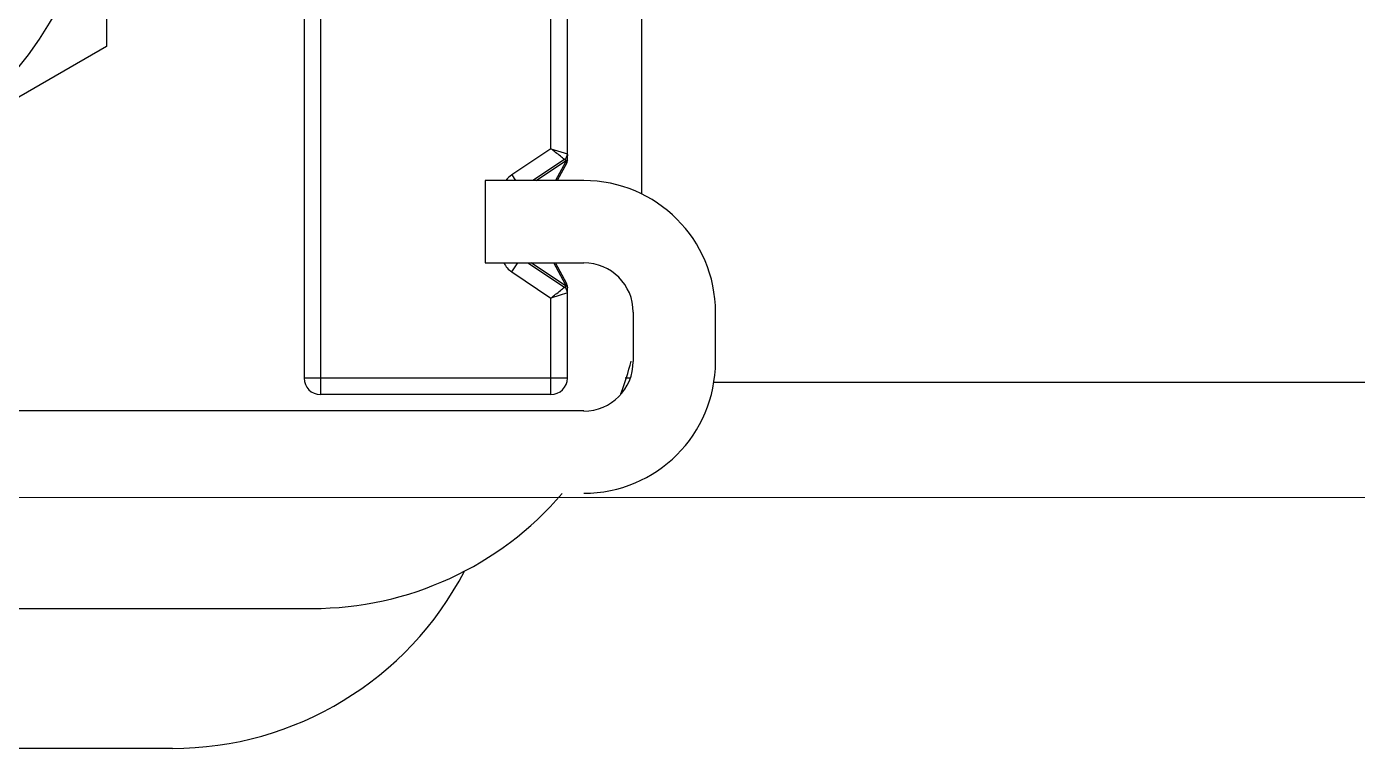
# Model space of a CAD drawing. Extents: x 27938 to 1507990, y 110129 to 923079.
# Drawn here: x 478584.3 to 478914.9, y 357961.8 to 358141.1 of the extents above; entities that cross this region are included whole.
import ezdxf

# ---------------------------------------------------------------- set-up
doc = ezdxf.new("R2010")
doc.units = 0
doc.header["$LTSCALE"] = 1000
doc.header["$MEASUREMENT"] = 0

msp = doc.modelspace()

# ---------------------------------------------------------------- linework, layer by layer
for p, q in [((478714.53, 358110.81), (478714.53, 358274.89)), ((478718.62, 358109.5), (478718.62, 358277.51)), ((478604.13, 358249.51), (478604.13, 358136.2)), ((478653.2, 358172.32), (478653.2, 358053.83)), ((478657.29, 358169.39), (478657.29, 358049.74)), ((478737.02, 358156.21), (478737.02, 358099.58)), ((478604.13, 358136.2), (478506, 358079.54)), ((478714.53, 358110.81), (478704.81, 358104.33)), ((478714.53, 358110.81), (478718.62, 358109.5)), ((478718.62, 358107.88), (478718.62, 358109.48)), ((478717.89, 358108.14), (478710.03, 358102.9)), ((478710.86, 358102.9), (478718.15, 358107.76)), ((478718.15, 358107.47), (478715.7, 358102.9)), ((478718.47, 358107.3), (478716.11, 358102.9)), ((478718.15, 358107.47), (478718.15, 358107.76)), ((478718.47, 358107.3), (478718.15, 358107.47)), ((478718.36, 358107.56), (478718.19, 358107.48)), ((478718.62, 358109.37), (478718.62, 358109.04)), ((478722.71, 358102.9), (478698.17, 358102.9)), ((478698.17, 358102.9), (478698.17, 358082.45)), ((478704.81, 358104.33), (478705.77, 358102.9)), ((478698.17, 358082.45), (478722.71, 358082.45)), ((478704.81, 358080.2), (478706.31, 358082.45)), ((478704.81, 358080.2), (478714.53, 358073.72)), ((478708.8, 358082.45), (478717.89, 358076.4)), ((478718.15, 358076.78), (478709.64, 358082.45)), ((478718.15, 358077.06), (478715.27, 358082.45)), ((478718.47, 358077.23), (478715.67, 358082.45)), ((478718.15, 358077.06), (478718.47, 358077.23)), ((478718.15, 358076.78), (478718.15, 358077.06)), ((478718.36, 358076.97), (478718.19, 358077.05)), ((478718.62, 358075.06), (478718.62, 358076.65)), ((478718.62, 358075.04), (478714.53, 358073.72)), ((478714.53, 358049.74), (478714.53, 358073.72)), ((478718.62, 358076.36), (478718.62, 358076.28)), ((478718.62, 358053.83), (478718.62, 358075.04)), ((478734.97, 358070.19), (478734.97, 358057.92)), ((478755.42, 358057.92), (478755.42, 358070.19)), ((478718.62, 358053.83), (478653.2, 358053.83)), ((478734.22, 358053.83), (478733.01, 358053.83)), ((479865.36, 358052.69), (478754.99, 358052.69)), ((478714.53, 358049.74), (478657.29, 358049.74)), ((478722.71, 358045.66), (478452.85, 358045.66)), ((479899.14, 358024.35), (478461.35, 358024.07)), ((478311.45, 357996.59), (478655.24, 357996.59)), ((478620.49, 357961.84), (478391.52, 357961.84))]:
    msp.add_line(p, q)
msp.add_circle((478506, 358192.85), 98.13)
for centre, radius, start, end in [((478716.98, 358109.5), 1.64, 303.6901, 0), ((478717.66, 358108.94), 1.55, 288.7666, 290.2059), ((478717.92, 358108.36), 0.915, 298.7157, 301.8919), ((478717.39, 358107.88), 1.23, 331.8161, 0), ((478707.99, 358099.57), 5.72, 123.6901, 144.1234), ((478722.71, 358070.19), 32.71, 0, 90), ((478707.99, 358084.97), 5.72, 206.1204, 236.3099), ((478722.71, 358070.19), 12.27, 0, 90), ((478716.98, 358075.04), 1.64, 0, 56.3099), ((478717.66, 358075.6), 1.55, 69.7906, 71.2256), ((478717.92, 358076.17), 0.914, 58.1, 61.2862), ((478717.39, 358076.65), 1.23, 0, 28.1839), ((478722.71, 358057.92), 32.71, 270, 0), ((478722.71, 358057.92), 12.27, 270, 0), ((478655.24, 358078.37), 81.78, 339.6685, 345.625), ((478657.29, 358053.83), 4.09, 180, 270), ((478714.53, 358053.83), 4.09, 270, 0), ((478655.24, 358078.37), 81.78, 270, 319.4173), ((478620.49, 358043.61), 81.78, 270, 332.5411)]:
    msp.add_arc(centre, radius, start, end)
for points, knots in [([(478717.89, 358108.14), (478717.53, 358108.37), (478716.46, 358109.33), (478715.31, 358110.19), (478714.53, 358110.81)], [0, 0, 0, 0, 0.301655, 1, 1, 1, 1]), ([(478718.15, 358107.76), (478718.18, 358107.9), (478718.24, 358108.24), (478717.95, 358108.18), (478717.89, 358108.14)], [0, 0, 0, 0, 0.652586, 1, 1, 1, 1]), ([(478718.15, 358107.76), (478718.2, 358107.77), (478718.35, 358107.83), (478718.5, 358107.92), (478718.56, 358108.01)], [0, 0, 0, 0, 0.298151, 1, 1, 1, 1]), ([(478718.56, 358108.01), (478718.58, 358108.04), (478718.61, 358108.09), (478718.62, 358108.14), (478718.62, 358108.17)], [0, 0, 0, 0, 0.519447, 1, 1, 1, 1]), ([(478714.53, 358073.72), (478715.31, 358074.34), (478716.46, 358075.2), (478717.53, 358076.16), (478717.89, 358076.4)], [0, 0, 0, 0, 0.698346, 1, 1, 1, 1]), ([(478717.89, 358076.4), (478717.95, 358076.36), (478718.23, 358076.29), (478718.18, 358076.64), (478718.15, 358076.78)], [0, 0, 0, 0, 0.346904, 1, 1, 1, 1]), ([(478718.15, 358076.78), (478718.2, 358076.76), (478718.35, 358076.7), (478718.5, 358076.61), (478718.56, 358076.52)], [0, 0, 0, 0, 0.29815, 1, 1, 1, 1]), ([(478718.56, 358076.52), (478718.58, 358076.5), (478718.61, 358076.45), (478718.62, 358076.39), (478718.62, 358076.37)], [0, 0, 0, 0, 0.519543, 1, 1, 1, 1])]:
    msp.add_open_spline(points, degree=3, knots=knots)
for points in [[(478718.62, 358107.88), (478718.62, 358107.76), (478718.51, 358107.65), (478718.4, 358107.59)], [(478718.62, 358076.65), (478718.62, 358076.78), (478718.51, 358076.88), (478718.4, 358076.95)]]:
    msp.add_open_spline(points, degree=3)

doc.saveas('drawing.dxf')
